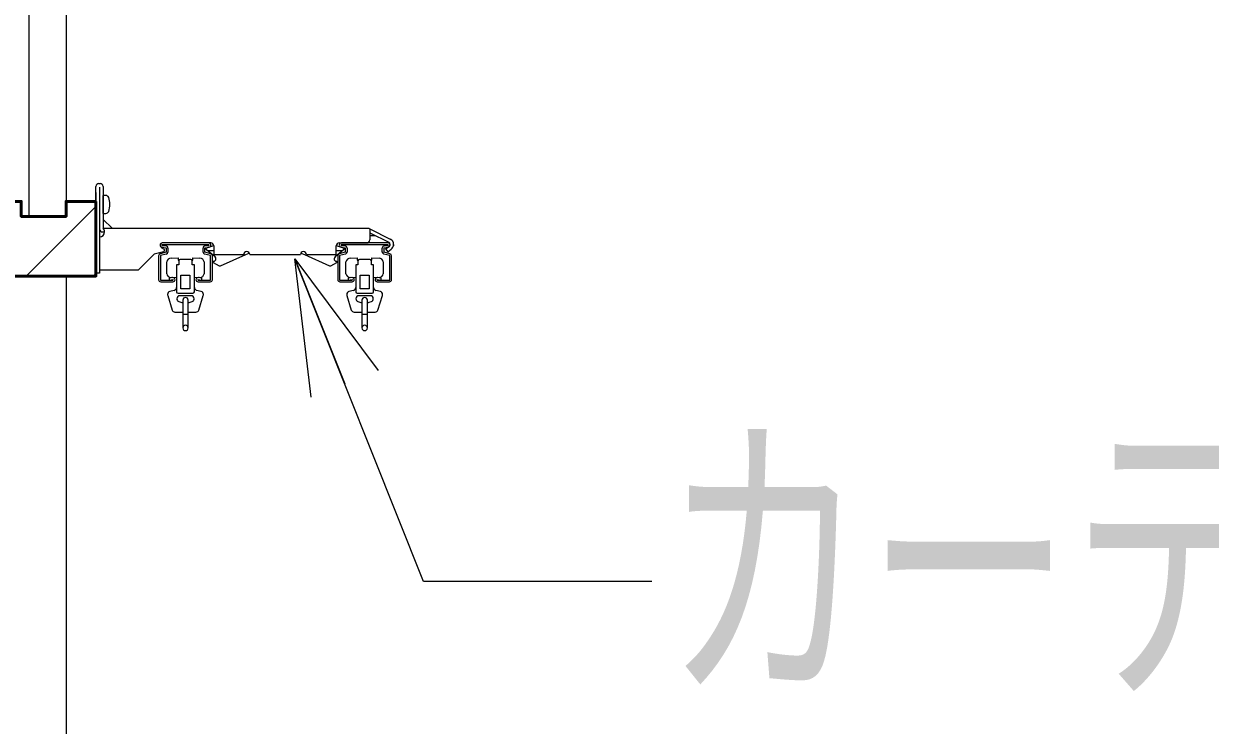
# Model space of a CAD drawing. Units: millimetres at full size, sheet at 1:30. Extents: x -17796 to 21385, y -23279 to 7734.
# Drawn here: x -2166.1 to -1768.7, y -993.9 to -759.1 of the extents above; entities that cross this region are included whole.
import ezdxf
from ezdxf.enums import TextEntityAlignment as Align

# ---------------------------------------------------------------- set-up
doc = ezdxf.new("R2010")
doc.units = ezdxf.units.MM
doc.header["$LTSCALE"] = 30
for name, color, linetype, lineweight in [('0-C_0_4P', 4, 'Continuous', 18), ('0-D_破線', 30, 'Continuous', 18), ('0-F_ｶｰﾃﾝﾚｰﾙ', 94, 'Continuous', 18), ('2-D_', 5, 'Continuous', 18), ('4-A_', 4, 'Continuous', 40)]:
    doc.layers.add(name, color=color, linetype=linetype, lineweight=lineweight)
doc.styles.add('ＭＳ ゴシック', font='')
doc.styles.get('ＭＳ ゴシック').set_extended_font_data('MS Gothic')

msp = doc.modelspace()

# ---------------------------------------------------------------- linework, layer by layer
at = {"layer": '0-C_0_4P'}
for p, q in [((-2151.89, -363.6), (-2151.89, -823.6)), ((-2151.89, -843.6), (-2151.89, -2060.6))]:
    msp.add_line(p, q, dxfattribs=at)
at = {"layer": '0-D_破線'}
msp.add_line((-2164.39, -128.6), (-2164.39, -823.6), dxfattribs=at)
at = {"layer": '0-F_ｶｰﾃﾝﾚｰﾙ', "color": 7}
msp.add_line((-2075.26, -837.85), (-2058.58, -879.65), dxfattribs=at)
msp.add_lwpolyline([(-2069.78, -884.12), (-2075.26, -837.85), (-2047.38, -875.18)], dxfattribs=at)
at = {"layer": '0-F_ｶｰﾃﾝﾚｰﾙ'}
msp.add_lwpolyline([(-1955.74, -945.85), (-2032.17, -945.85), (-2074.92, -838.69)], dxfattribs=at)
at = {"layer": '2-D_'}
for p, q in [((-2141.89, -842.6), (-2141.89, -813.6)), ((-2140.89, -812.6), (-2140.49, -812.6)), ((-2140.69, -813.8), (-2140.69, -827.8)), ((-2139.49, -813.6), (-2139.49, -824.6)), ((-2138.53, -816.6), (-2139.49, -816.6)), ((-2139.49, -822.6), (-2139.49, -816.6)), ((-2139.49, -822.6), (-2138.53, -822.6)), ((-2139.49, -824.6), (-2136.49, -827.6)), ((-2139.49, -824.6), (-2139.49, -827.6)), ((-2140.69, -827.8), (-2140.69, -841.6)), ((-2139.69, -828.8), (-2138.99, -828.8)), ((-2139.49, -827.6), (-2136.49, -827.6)), ((-2136.49, -827.6), (-2050.51, -827.6)), ((-2050.51, -827.6), (-2050.19, -827.76)), ((-2050.19, -827.76), (-2050.19, -829.1)), ((-2050.19, -827.76), (-2043.29, -831.21)), ((-2050.19, -829.1), (-2050.19, -831.5)), ((-2050.19, -829.1), (-2043.83, -832.28)), ((-2050.19, -830), (-2048.39, -830)), ((-2120.02, -833.97), (-2119.21, -834.5)), ((-2105.39, -834.3), (-2102.4, -833.36)), ((-2101.98, -837.16), (-2105.39, -834.3)), ((-2103.39, -832.5), (-2104.09, -832.5)), ((-2102.39, -833.5), (-2102.39, -836.4)), ((-2058.39, -834.3), (-2061.8, -837.16)), ((-2061.39, -836.4), (-2061.39, -833.5)), ((-2061.38, -833.37), (-2058.39, -834.3)), ((-2060.39, -832.5), (-2051.19, -832.5)), ((-2044.89, -834.5), (-2043.72, -833.64)), ((-2042.19, -833), (-2042.19, -833.5)), ((-2122.39, -836.3), (-2127.69, -841.6)), ((-2119.26, -835.46), (-2122.39, -836.3)), ((-2119.21, -834.5), (-2119.12, -834.56)), ((-2116.71, -837.55), (-2114.34, -837.46)), ((-2114.14, -838.31), (-2114.14, -838.51)), ((-2111.89, -838.01), (-2113.64, -838.01)), ((-2110.14, -838.01), (-2111.89, -838.01)), ((-2109.64, -838.31), (-2109.44, -838.31)), ((-2109.64, -838.51), (-2109.64, -838.31)), ((-2109.44, -837.46), (-2107.07, -837.55)), ((-2109.44, -838.31), (-2109.44, -837.46)), ((-2104.55, -835), (-2102.39, -835)), ((-2102.39, -836.4), (-2092.39, -836.4)), ((-2100.16, -840.15), (-2091.73, -836.4)), ((-2091.73, -836.4), (-2090.54, -835.87)), ((-2090.39, -836.4), (-2073.39, -836.4)), ((-2073.24, -835.87), (-2072.05, -836.4)), ((-2072.05, -836.4), (-2063.62, -840.16)), ((-2071.39, -836.4), (-2061.39, -836.4)), ((-2061.39, -835), (-2059.22, -835)), ((-2056.71, -837.55), (-2054.34, -837.46)), ((-2054.34, -837.46), (-2054.34, -838.31)), ((-2054.34, -838.31), (-2054.14, -838.31)), ((-2054.14, -838.31), (-2054.14, -838.51)), ((-2051.89, -838.01), (-2053.64, -838.01)), ((-2050.14, -838.01), (-2051.89, -838.01)), ((-2044.89, -834.5), (-2044.18, -835.47)), ((-2044.18, -835.47), (-2043.01, -834.61)), ((-2140.69, -841.6), (-2140.69, -842.6)), ((-2127.69, -841.6), (-2140.69, -841.6)), ((-2118.14, -842.81), (-2118.14, -838.81)), ((-2109.64, -839.87), (-2109.64, -838.51)), ((-2108.89, -839.87), (-2109.64, -839.87)), ((-2108.89, -847.4), (-2108.89, -839.87)), ((-2105.64, -838.81), (-2105.64, -842.81)), ((-2102.59, -838.99), (-2100.61, -840.13)), ((-2063.17, -840.13), (-2061.19, -838.99)), ((-2058.14, -842.81), (-2058.14, -838.81)), ((-2049.64, -839.87), (-2049.64, -838.51)), ((-2048.89, -839.87), (-2049.64, -839.87)), ((-2048.89, -847.4), (-2048.89, -839.87)), ((-2045.64, -838.81), (-2045.64, -842.81)), ((-2140.69, -842.6), (-2141.89, -842.6)), ((-2114.89, -844.15), (-2116.71, -844.08)), ((-2107.07, -844.08), (-2108.89, -844.15)), ((-2054.89, -844.15), (-2056.71, -844.08)), ((-2047.07, -844.08), (-2048.89, -844.15)), ((-2117.84, -850.04), (-2116.35, -854.95)), ((-2115.63, -848.36), (-2117.15, -848.77)), ((-2114.89, -847.4), (-2114.89, -848.86)), ((-2114.39, -849.36), (-2111.89, -849.36)), ((-2111.89, -850.16), (-2113.79, -850.16)), ((-2111.89, -849.36), (-2109.39, -849.36)), ((-2109.99, -850.16), (-2111.89, -850.16)), ((-2108.89, -848.16), (-2108.89, -847.4)), ((-2108.89, -848.86), (-2108.89, -848.16)), ((-2106.63, -848.77), (-2108.15, -848.36)), ((-2107.42, -854.95), (-2105.94, -850.04)), ((-2057.84, -850.04), (-2056.35, -854.95)), ((-2055.63, -848.36), (-2057.15, -848.77)), ((-2054.89, -847.4), (-2054.89, -848.86)), ((-2054.39, -849.36), (-2051.89, -849.36)), ((-2051.89, -850.16), (-2053.79, -850.16)), ((-2051.89, -849.36), (-2049.39, -849.36)), ((-2049.99, -850.16), (-2051.89, -850.16)), ((-2048.89, -848.16), (-2048.89, -847.4)), ((-2048.89, -848.86), (-2048.89, -848.16)), ((-2046.63, -848.77), (-2048.15, -848.36)), ((-2047.42, -854.95), (-2045.94, -850.04)), ((-2114.15, -852.1), (-2113.46, -852.37)), ((-2112.78, -851.65), (-2112.78, -856.3)), ((-2110.98, -856.3), (-2110.98, -851.65)), ((-2110.32, -852.37), (-2109.62, -852.1)), ((-2054.15, -852.1), (-2053.46, -852.37)), ((-2052.78, -851.65), (-2052.78, -856.3)), ((-2050.98, -856.3), (-2050.98, -851.65)), ((-2050.32, -852.37), (-2049.62, -852.1)), ((-2115.4, -855.66), (-2112.78, -855.66)), ((-2112.78, -856.3), (-2110.98, -856.3)), ((-2112.78, -856.3), (-2112.78, -860.95)), ((-2110.98, -855.66), (-2108.38, -855.66)), ((-2110.98, -860.95), (-2110.98, -856.3)), ((-2055.4, -855.66), (-2052.78, -855.66)), ((-2052.78, -856.3), (-2050.98, -856.3)), ((-2052.78, -856.3), (-2052.78, -860.95)), ((-2050.98, -855.66), (-2048.38, -855.66)), ((-2050.98, -860.95), (-2050.98, -856.3))]:
    msp.add_line(p, q, dxfattribs=at)
at = {"layer": '2-D_', "color": 2}
for p, q in [((-2141.89, -815.6), (-2141.89, -840.6)), ((-2141.89, -815.6), (-2141.89, -840.6)), ((-2119.79, -833.9), (-2118.39, -834.1)), ((-2119.7, -833.3), (-2118.39, -833.5)), ((-2114.04, -832.5), (-2119.69, -832.5)), ((-2111.89, -833.1), (-2119.69, -833.1)), ((-2104.09, -832.5), (-2119.59, -832.5)), ((-2117.79, -834.19), (-2117.79, -835.53)), ((-2104.09, -833.1), (-2111.89, -833.1)), ((-2104.09, -833.1), (-2111.89, -833.1)), ((-2104.09, -833.1), (-2111.89, -833.1)), ((-2104.09, -832.5), (-2109.74, -832.5)), ((-2105.99, -835.53), (-2105.99, -834.19)), ((-2105.39, -833.5), (-2104.07, -833.3)), ((-2105.39, -834.1), (-2103.99, -833.9)), ((-2105.39, -835.6), (-2105.39, -834.1)), ((-2059.79, -833.9), (-2058.39, -834.1)), ((-2059.7, -833.3), (-2058.39, -833.5)), ((-2051.89, -832.5), (-2059.69, -832.5)), ((-2051.89, -833.1), (-2059.69, -833.1)), ((-2057.79, -834.19), (-2057.79, -835.53)), ((-2044.09, -832.5), (-2051.89, -832.5)), ((-2044.09, -833.1), (-2051.89, -833.1)), ((-2044.09, -833.1), (-2051.89, -833.1)), ((-2044.09, -833.1), (-2051.89, -833.1)), ((-2045.99, -835.53), (-2045.99, -834.19)), ((-2045.39, -833.5), (-2044.07, -833.3)), ((-2045.39, -834.1), (-2043.99, -833.9)), ((-2045.39, -835.6), (-2045.39, -834.1)), ((-2120.89, -836.81), (-2120.89, -844.8)), ((-2118.31, -836.2), (-2120.29, -836.73)), ((-2120.29, -836.73), (-2120.29, -844.9)), ((-2103.41, -836.13), (-2105.39, -835.6)), ((-2102.89, -844.8), (-2102.89, -836.81)), ((-2060.89, -836.81), (-2060.89, -844.8)), ((-2058.31, -836.2), (-2060.29, -836.73)), ((-2060.29, -836.73), (-2060.29, -844.9)), ((-2043.41, -836.13), (-2045.39, -835.6)), ((-2042.89, -844.8), (-2042.89, -836.81)), ((-2120.29, -844.9), (-2117.39, -844.9)), ((-2120.19, -845.5), (-2116.09, -845.5)), ((-2116.2, -844.11), (-2117.39, -844.3)), ((-2117.39, -844.3), (-2117.39, -844.9)), ((-2117.39, -844.48), (-2117.39, -844.9)), ((-2117.39, -844.9), (-2116.1, -844.7)), ((-2117.39, -844.9), (-2116.09, -844.9)), ((-2107.69, -845.5), (-2103.59, -845.5)), ((-2107.67, -844.7), (-2106.39, -844.9)), ((-2106.39, -844.9), (-2106.39, -844.48)), ((-2060.29, -844.9), (-2057.39, -844.9)), ((-2060.19, -845.5), (-2056.09, -845.5)), ((-2056.2, -844.11), (-2057.39, -844.3)), ((-2057.39, -844.3), (-2057.39, -844.9)), ((-2057.39, -844.48), (-2057.39, -844.9)), ((-2057.39, -844.9), (-2056.1, -844.7)), ((-2057.39, -844.9), (-2056.09, -844.9)), ((-2047.69, -845.5), (-2043.59, -845.5)), ((-2047.67, -844.7), (-2046.39, -844.9)), ((-2046.39, -844.9), (-2046.39, -844.48))]:
    msp.add_line(p, q, dxfattribs=at)
for points in [[(-2118.39, -834.1), (-2118.39, -835.6), (-2120.37, -836.13)], [(-2058.39, -834.1), (-2058.39, -835.6), (-2060.37, -836.13)], [(-2106.39, -844.9), (-2103.49, -844.9), (-2103.49, -836.73), (-2105.47, -836.2)], [(-2046.39, -844.9), (-2043.49, -844.9), (-2043.49, -836.73), (-2045.47, -836.2)], [(-2107.69, -844.9), (-2106.39, -844.9), (-2106.39, -844.3), (-2107.58, -844.11)], [(-2047.69, -844.9), (-2046.39, -844.9), (-2046.39, -844.3), (-2047.58, -844.11)]]:
    msp.add_lwpolyline(points, dxfattribs=at)
at = {"layer": '2-D_'}
for points in [[(-2114.34, -837.46), (-2114.34, -838.31), (-2114.14, -838.31)], [(-2049.64, -838.51), (-2049.64, -838.31), (-2049.44, -838.31), (-2049.44, -837.46), (-2047.07, -837.55)], [(-2114.14, -838.51), (-2114.14, -839.87), (-2114.89, -839.87), (-2114.89, -847.4)], [(-2054.14, -838.51), (-2054.14, -839.87), (-2054.89, -839.87), (-2054.89, -847.4)]]:
    msp.add_lwpolyline(points, dxfattribs=at)
for points in [[(-2113.39, -843.31), (-2110.39, -843.31), (-2110.39, -847.81), (-2113.39, -847.81)], [(-2053.39, -843.31), (-2050.39, -843.31), (-2050.39, -847.81), (-2053.39, -847.81)]]:
    msp.add_lwpolyline(points, close=True, dxfattribs=at)
for centre, radius, start, end in [((-2140.89, -813.6), 1, 90, 180), ((-2140.49, -813.6), 1, 0, 90), ((-2138.53, -817.6), 1, 19.4712, 90), ((-2144.19, -819.6), 7, 0, 19.4712), ((-2138.53, -821.6), 1, 270, 340.5288), ((-2144.19, -819.6), 7, 340.5288, 0), ((-2139.69, -827.8), 1, 180, 270), ((-2140.69, -828.8), 1.7, 270, 0), ((-2140.69, -828.8), 1.7, 0, 45), ((-2119.69, -833.2), 0.7, 90, 180), ((-2119.59, -833.3), 0.8, 180, 235.1821), ((-2103.39, -833.5), 1, 0, 90), ((-2060.39, -833.5), 1, 90, 180), ((-2051.19, -831.5), 1, 270, 0), ((-2044.19, -833), 0.8, 0, 63.435), ((-2044.19, -833), 0.8, 306.2596, 0), ((-2044.19, -833), 2, 0, 63.435), ((-2044.19, -833), 2, 306.2596, 0), ((-2119.39, -834.98), 0.5, 285, 0), ((-2119.39, -834.98), 0.5, 0, 57.064), ((-2116.66, -839.05), 1.5, 92, 171.1079), ((-2113.64, -838.51), 0.5, 90, 180), ((-2110.14, -838.51), 0.5, 0, 90), ((-2107.12, -839.05), 1.5, 8.8921, 88), ((-2102.49, -837.8), 0.817, 270, 0), ((-2102.49, -837.8), 0.817, 0, 51.6087), ((-2091.39, -836.4), 1, 0, 180), ((-2072.39, -836.4), 1, 0, 180), ((-2061.29, -837.8), 0.817, 128.3913, 180), ((-2061.29, -837.8), 0.817, 180, 270), ((-2056.66, -839.05), 1.5, 92, 171.1079), ((-2053.64, -838.51), 0.5, 90, 180), ((-2050.14, -838.51), 0.5, 0, 90), ((-2047.12, -839.05), 1.5, 8.8921, 88), ((-2102.49, -838.82), 0.2, 90, 240.0836), ((-2100.36, -839.69), 0.5, 240.0836, 294), ((-2063.42, -839.7), 0.5, 246, 299.9164), ((-2061.29, -838.82), 0.2, 299.9164, 90), ((-2116.66, -842.58), 1.5, 188.8921, 268), ((-2116.09, -844.8), 0.7, 90, 98.7974), ((-2107.69, -844.8), 0.7, 81.2026, 90), ((-2107.12, -842.58), 1.5, 272, 351.1079), ((-2056.66, -842.58), 1.5, 188.8921, 268), ((-2056.09, -844.8), 0.7, 90, 98.7974), ((-2047.69, -844.8), 0.7, 81.2026, 90), ((-2047.12, -842.58), 1.5, 272, 351.1079), ((-2116.89, -849.74), 1, 105, 180), ((-2116.89, -849.74), 1, 180, 197.7285), ((-2115.89, -847.4), 1, 285, 0), ((-2114.39, -848.86), 0.5, 180, 270), ((-2113.79, -851.16), 1, 90, 180), ((-2109.99, -851.16), 1, 0, 90), ((-2109.39, -848.86), 0.5, 270, 0), ((-2107.89, -847.4), 1, 180, 255), ((-2106.89, -849.74), 1, 0, 75), ((-2106.89, -849.74), 1, 342.2715, 0), ((-2056.89, -849.74), 1, 105, 180), ((-2056.89, -849.74), 1, 180, 197.7285), ((-2055.89, -847.4), 1, 285, 0), ((-2054.39, -848.86), 0.5, 180, 270), ((-2053.79, -851.16), 1, 90, 180), ((-2049.99, -851.16), 1, 0, 90), ((-2049.39, -848.86), 0.5, 270, 0), ((-2047.89, -847.4), 1, 180, 255), ((-2046.89, -849.74), 1, 0, 75), ((-2046.89, -849.74), 1, 342.2715, 0), ((-2113.79, -851.16), 1, 180, 248.617), ((-2111.89, -848.36), 4.3, 248.617, 257.9847), ((-2111.88, -851.65), 0.9, 90, 180), ((-2111.88, -851.65), 0.9, 0, 90), ((-2111.89, -848.36), 4.3, 282.1477, 291.383), ((-2109.99, -851.16), 1, 291.383, 0), ((-2053.79, -851.16), 1, 180, 248.617), ((-2051.89, -848.36), 4.3, 248.617, 257.9847), ((-2051.88, -851.65), 0.9, 90, 180), ((-2051.88, -851.65), 0.9, 0, 90), ((-2051.89, -848.36), 4.3, 282.1477, 291.383), ((-2049.99, -851.16), 1, 291.383, 0), ((-2115.4, -854.66), 1, 196.8413, 270), ((-2108.38, -854.66), 1, 270, 343.1587), ((-2055.4, -854.66), 1, 196.8413, 270), ((-2048.38, -854.66), 1, 270, 343.1587), ((-2111.88, -860.95), 0.9, 90.3093, 180), ((-2111.88, -860.95), 0.9, 180, 270), ((-2111.88, -860.95), 0.9, 0, 90.3093), ((-2111.88, -860.95), 0.9, 270, 0), ((-2051.88, -860.95), 0.9, 90.3093, 180), ((-2051.88, -860.95), 0.9, 180, 270), ((-2051.88, -860.95), 0.9, 0, 90.3093), ((-2051.88, -860.95), 0.9, 270, 0)]:
    msp.add_arc(centre, radius, start, end, dxfattribs=at)
at = {"layer": '2-D_', "color": 2}
for centre, radius, start, end in [((-2119.59, -833.3), 0.8, 90, 180), ((-2119.69, -833.2), 0.7, 180, 261.5823), ((-2119.69, -833.2), 0.1, 90, 261.5823), ((-2118.49, -834.19), 0.7, 0, 81.5823), ((-2105.29, -834.19), 0.7, 98.4177, 180), ((-2104.09, -833.2), 0.7, 0, 90), ((-2104.09, -833.2), 0.1, 278.4177, 90), ((-2104.09, -833.2), 0.7, 278.4177, 0), ((-2059.69, -833.2), 0.7, 90, 180), ((-2059.69, -833.2), 0.7, 180, 261.5823), ((-2059.69, -833.2), 0.1, 90, 261.5823), ((-2058.49, -834.19), 0.7, 0, 81.5823), ((-2045.29, -834.19), 0.7, 98.4177, 180), ((-2044.09, -833.2), 0.7, 0, 90), ((-2044.09, -833.2), 0.1, 278.4177, 90), ((-2044.09, -833.2), 0.7, 278.4177, 0), ((-2120.19, -836.81), 0.7, 105, 180), ((-2118.49, -835.53), 0.7, 285, 0), ((-2105.29, -835.53), 0.7, 180, 255), ((-2103.59, -836.81), 0.7, 0, 75), ((-2060.19, -836.81), 0.7, 105, 180), ((-2058.49, -835.53), 0.7, 285, 0), ((-2045.29, -835.53), 0.7, 180, 255), ((-2043.59, -836.81), 0.7, 0, 75), ((-2120.19, -844.8), 0.7, 180, 270), ((-2116.09, -844.8), 0.1, 90, 98.7974), ((-2116.09, -844.8), 0.7, 0, 90), ((-2116.09, -844.8), 0.1, 270, 90), ((-2116.09, -844.8), 0.7, 270, 0), ((-2107.69, -844.8), 0.7, 90, 180), ((-2107.69, -844.8), 0.7, 180, 270), ((-2107.69, -844.8), 0.1, 90, 270), ((-2107.69, -844.8), 0.1, 81.2026, 90), ((-2103.59, -844.8), 0.7, 270, 0), ((-2060.19, -844.8), 0.7, 180, 270), ((-2056.09, -844.8), 0.1, 90, 98.7974), ((-2056.09, -844.8), 0.7, 0, 90), ((-2056.09, -844.8), 0.1, 270, 90), ((-2056.09, -844.8), 0.7, 270, 0), ((-2047.69, -844.8), 0.7, 90, 180), ((-2047.69, -844.8), 0.7, 180, 270), ((-2047.69, -844.8), 0.1, 90, 270), ((-2047.69, -844.8), 0.1, 81.2026, 90), ((-2043.59, -844.8), 0.7, 270, 0)]:
    msp.add_arc(centre, radius, start, end, dxfattribs=at)
at = {"layer": '4-A_', "color": 2, "lineweight": 9}
for p, q in [((-2165.22, -843.6), (-2141.89, -820.27)), ((-2142.77, -843.6), (-2141.89, -842.72))]:
    msp.add_line(p, q, dxfattribs=at)
at = {"layer": '4-A_'}
msp.add_lwpolyline([(-2141.89, -818.6), (-2141.89, -843.6), (-2261.89, -843.6), (-2261.89, -840.6), (-2276.89, -840.6), (-2276.89, -818.6), (-2166.89, -818.6), (-2166.89, -823.6), (-2151.89, -823.6), (-2151.89, -818.6)], close=True, dxfattribs=at)

# ---------------------------------------------------------------- texts
at = {"layer": '0-F_ｶｰﾃﾝﾚｰﾙ', "style": 'ＭＳ ゴシック', "width": 0.65}
msp.add_text('カーテンレール', height=76.98, dxfattribs=at).set_placement((-1951.9, -1000.53), align=Align.BOTTOM_LEFT)

doc.saveas('drawing.dxf')
